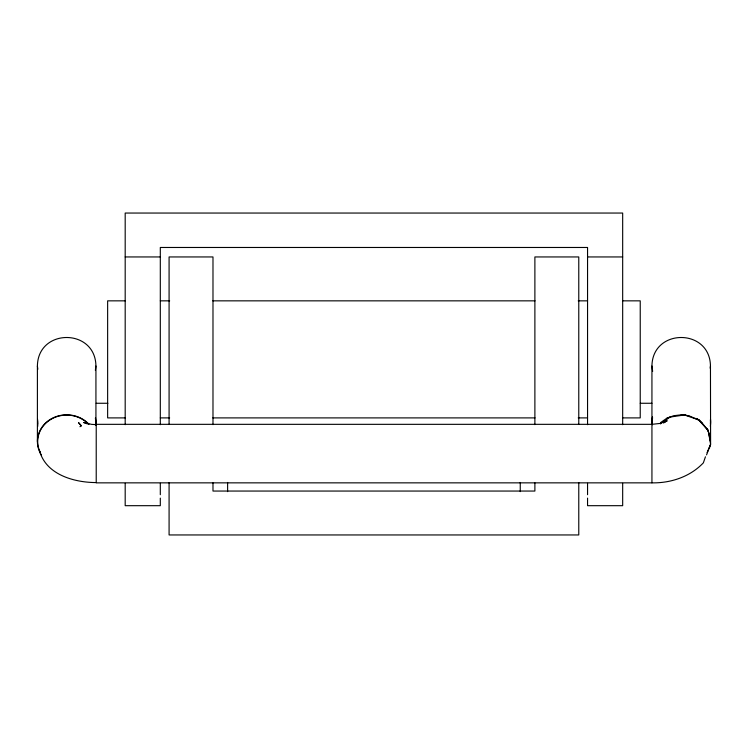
<?xml version="1.0" encoding="UTF-8"?>
<svg xmlns="http://www.w3.org/2000/svg" width="748" height="748" viewBox="0 0 748 748"><rect width="100%" height="100%" fill="white"/><g stroke="black" fill="none" stroke-linecap="round" stroke-linejoin="round"><path stroke-width="1.12" d="M37.4 441.535L37.4 366.024C37.886 327.998 95.435 327.998 95.931 366.024L95.931 425.21M95.361 370.325L95.931 366.024M651.938 424.051L651.938 366.024C652.424 327.998 709.974 327.998 710.46 366.024L710.6 444.293L706.542 454.896M710.179 368.175L710.46 366.024M37.596 420.582L37.699 424.135M95.482 425.144L95.931 421.984L95.379 418.067M709.469 448.454L709.787 446.247M705.439 456.804L703.372 462.834C690.208 476.728 670.844 483.217 651.938 482.853L96.221 482.853L96.221 424.331L651.938 424.331L660.746 423.368M707.112 452.615L710.6 444.293L708.206 430.24L706.991 428.885L708.571 432.363M660.437 423.901L670.077 417.066M660.503 422.639L666.571 418.394L669.554 417.141L684.514 414.962L698.66 419.899L708.206 430.642L710.46 441.535M79.943 426.725L81.298 425.836L78.549 422.62L81.298 425.836M663.495 423.031L667.197 420.731L664.392 422.218M666.571 418.394L669.226 417.393M670.068 417.075L673.621 415.729L681.204 414.813L688.777 415.729L698.66 419.899L701.895 422.639L708.206 430.642M125.187 256.947L160.306 256.947M587.554 256.947L622.673 256.947M125.187 300.846L107.637 300.846L107.637 417.898L125.187 417.898M160.306 300.846L169.646 300.846M212.834 300.846L535.026 300.846M578.213 300.846L587.554 300.846M622.673 300.846L640.232 300.846L640.232 417.898L622.673 417.898M96.221 403.266L107.899 403.266M640.26 403.266L651.938 403.266M160.306 417.898L169.646 417.898M212.834 417.898L535.026 417.898M578.213 417.898L587.554 417.898M96.221 424.621L91.63 424.378L83.673 422.498L87.32 423.91M96.221 482.563C74.314 482.554 46.17 474.756 39.607 450.988M681.204 414.813L683.579 415.103M685.607 415.346L688.777 415.729M695.827 418.394L697.323 419.441M699.782 421.161L701.895 422.639M85.309 422.19L86.675 423.471M706.542 428.174L707.094 429.389M708.552 432.606L709.469 434.616M651.938 366.024L652.649 371.401M37.4 366.024L37.83 369.25M95.557 417.655L95.772 424.789M37.559 419.17L37.765 426.304M651.938 424.331L651.938 482.853M622.673 424.696L622.673 213.049L125.187 213.049L125.187 424.696M622.673 483.32L622.673 505.685L587.554 505.685L587.554 498.112M587.554 424.696L587.554 247.476L160.306 247.476L160.306 424.696M587.554 483.283L587.554 494.709M578.774 424.481L578.774 256.947L534.885 256.947L534.885 424.63M578.774 482.628L578.774 534.951L169.085 534.951L169.085 482.628M534.885 482.899L534.885 491.053L212.984 491.053L212.984 482.899M520.253 482.451L520.253 491.632M227.616 482.451L227.616 491.632M212.984 424.63L212.984 256.947L169.085 256.947L169.085 424.481M160.306 483.283L160.306 494.709M160.306 498.112L160.306 505.685L125.187 505.685L125.187 483.32M710.385 419.946A29.266 27.339 0 0 1 710.385 424.013M652.013 424.013A29.266 27.339 0 0 1 652.443 416.888M41.318 454.896A29.266 26.722 0 0 1 49.723 419.75A29.266 26.722 0 0 1 88.844 424.107M40.448 452.802A28.966 26.451 0 0 1 51.014 419.282A28.966 26.451 0 0 1 88.797 424.471M652.387 424.789A29.209 27.293 0 0 1 652.602 417.665M710.497 419.17A29.209 27.293 0 0 1 710.282 426.295M684.514 414.729L683.326 414.906L685.907 415.205L684.514 414.729M698.66 419.572L697.052 419.02L699.997 421.068L698.66 419.572"/></g></svg>
